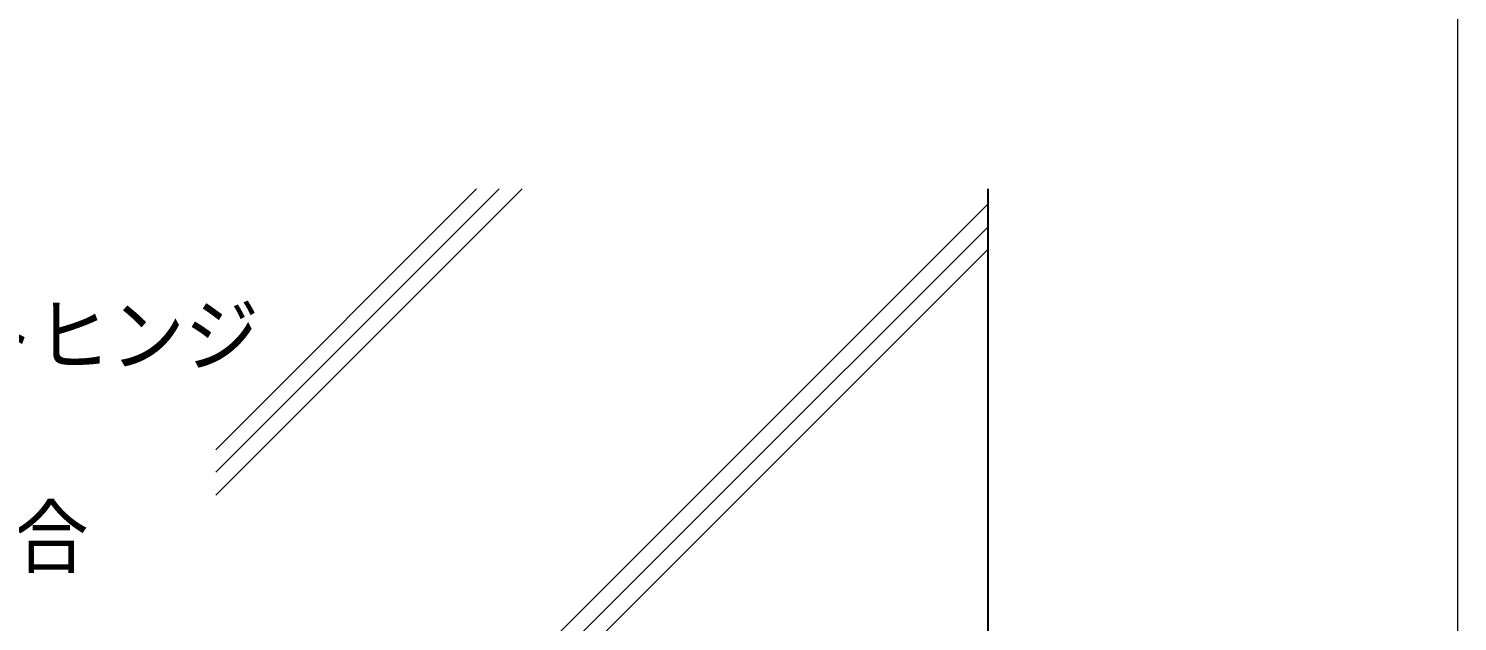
# Model space of a CAD drawing. Header units: millimetres. Extents: x 0 to 420, y 0 to 297.
# Drawn here: x 160.21 to 210.16, y 237.48 to 258.2 of the extents above; entities that cross this region are included whole.
import ezdxf
from ezdxf.enums import TextEntityAlignment as Align

# ---------------------------------------------------------------- set-up
doc = ezdxf.new("R2010")
doc.units = ezdxf.units.MM
doc.styles.add('kst32b', font='NotoSansJP-Variable.ttf')

msp = doc.modelspace()

# ---------------------------------------------------------------- linework, layer by layer
at = {"lineweight": 13}
for points in [[(210.164, 285.983), (210.164, 45.995)], [(166.751, 241.893), (177.461, 252.603)], [(166.751, 242.697), (176.657, 252.603)], [(166.751, 243.48), (175.874, 252.603)], [(173.164, 231.479), (193.76, 252.074)], [(173.948, 231.479), (193.76, 251.27)], [(174.752, 231.479), (193.76, 250.486)]]:
    msp.add_lwpolyline(points, dxfattribs=at)
at = {"lineweight": 25}
msp.add_lwpolyline([(166.751, 231.479), (193.76, 231.479), (193.76, 252.603)], dxfattribs=at)

# ---------------------------------------------------------------- texts
at = {"style": 'kst32b'}
for s, p, p2 in [('ピボットヒンジ', (150.072, 246.443), (168.264, 246.443)), ('旗丁番の場合', (146.706, 239.395), (162.3, 239.395))]:
    msp.add_text(s, height=2.0791, dxfattribs=at).set_placement(p, p2, align=Align.FIT)

doc.saveas('drawing.dxf')
